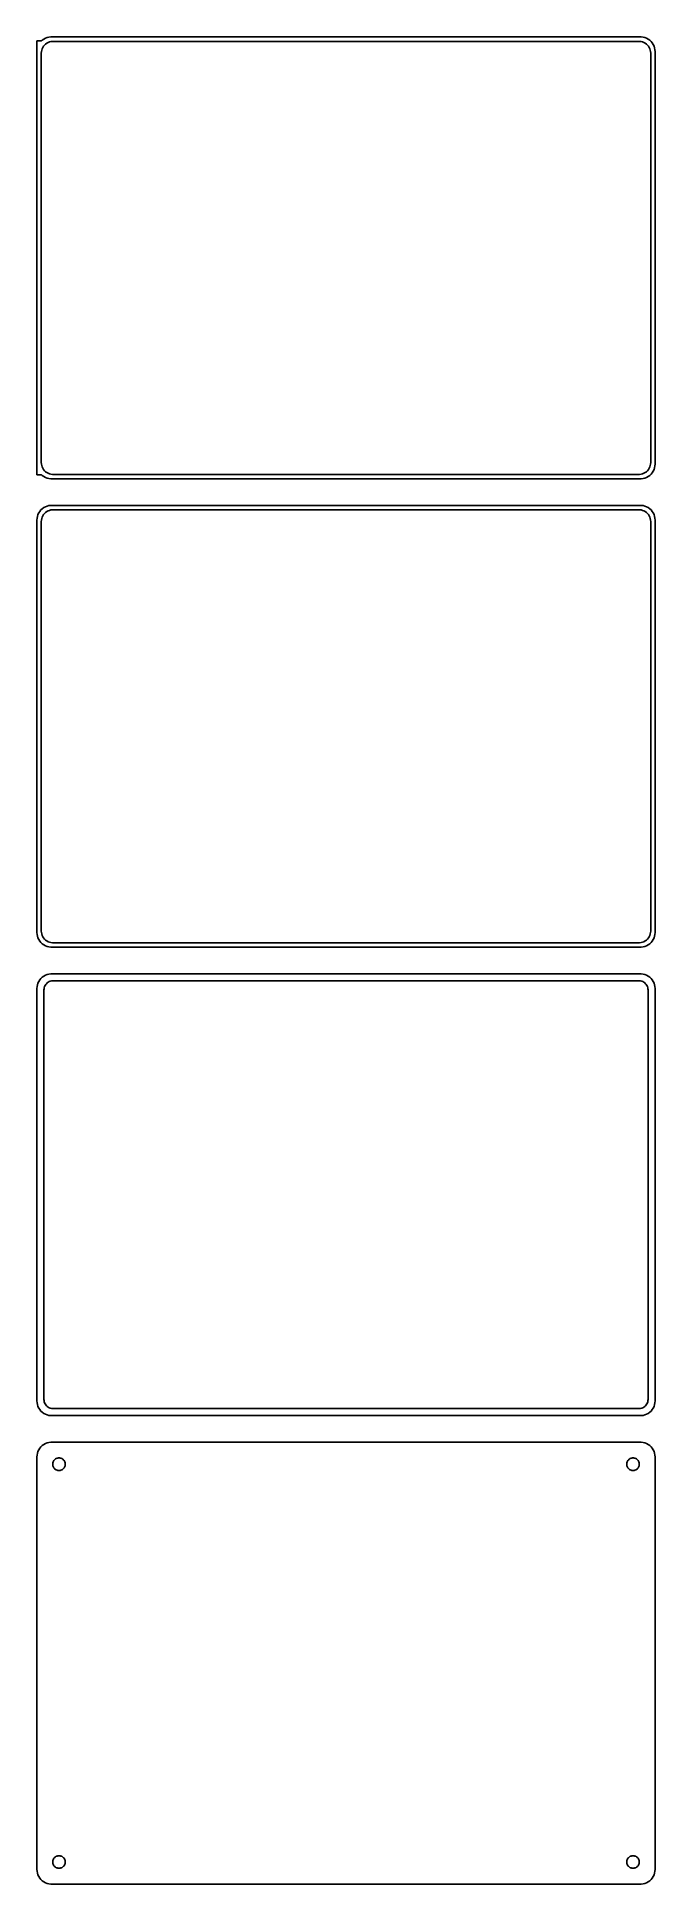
# Model space of a CAD drawing. Header units: metres. Extents: x -105 to 105, y 561 to 1188.
import ezdxf

# ---------------------------------------------------------------- set-up
doc = ezdxf.new("R2010")
doc.units = ezdxf.units.M

msp = doc.modelspace()

# ---------------------------------------------------------------- linework, layer by layer
for p, q in [((-103.4, 1186.65), (-105, 1186.65)), ((-105, 1186.65), (-105, 1039.35)), ((-103.187, 1186.85), (-103.4, 1186.65)), ((-102.679, 1187.22), (-103.187, 1186.85)), ((-102.736, 1184.85), (-102.416, 1185.24)), ((-102.129, 1187.52), (-102.679, 1187.22)), ((-102.416, 1185.24), (-102.05, 1185.58)), ((-101.545, 1187.76), (-102.129, 1187.52)), ((-102.05, 1185.58), (-101.643, 1185.88)), ((-101.643, 1185.88), (-101.203, 1186.12)), ((-100.937, 1187.91), (-101.545, 1187.76)), ((-101.203, 1186.12), (-100.736, 1186.3)), ((-100.314, 1187.99), (-100.937, 1187.91)), ((-100.736, 1186.3), (-100.25, 1186.43)), ((100.314, 1187.99), (-100.314, 1187.99)), ((-100.25, 1186.43), (-99.7512, 1186.49)), ((-99.7512, 1186.49), (99.7512, 1186.49)), ((99.7512, 1186.49), (100.25, 1186.43)), ((100.25, 1186.43), (100.736, 1186.3)), ((100.937, 1187.91), (100.314, 1187.99)), ((100.736, 1186.3), (101.203, 1186.12)), ((101.545, 1187.76), (100.937, 1187.91)), ((101.203, 1186.12), (101.643, 1185.88)), ((102.129, 1187.52), (101.545, 1187.76)), ((101.643, 1185.88), (102.05, 1185.58)), ((102.05, 1185.58), (102.416, 1185.24)), ((102.679, 1187.22), (102.129, 1187.52)), ((102.416, 1185.24), (102.736, 1184.85)), ((103.187, 1186.85), (102.679, 1187.22)), ((103.645, 1186.42), (103.187, 1186.85)), ((104.045, 1185.94), (103.645, 1186.42)), ((104.382, 1185.41), (104.045, 1185.94)), ((104.649, 1184.84), (104.382, 1185.41)), ((-103.5, 1182.5), (-103.468, 1183)), ((-103.5, 1043.5), (-103.5, 1182.5)), ((-103.468, 1183), (-103.374, 1183.49)), ((-103.374, 1183.49), (-103.219, 1183.97)), ((-103.219, 1183.97), (-103.005, 1184.43)), ((-103.005, 1184.43), (-102.736, 1184.85)), ((102.736, 1184.85), (103.005, 1184.43)), ((103.005, 1184.43), (103.219, 1183.97)), ((103.219, 1183.97), (103.374, 1183.49)), ((103.374, 1183.49), (103.468, 1183)), ((103.468, 1183), (103.5, 1182.5)), ((103.5, 1182.5), (103.5, 1043.5)), ((104.843, 1184.24), (104.649, 1184.84)), ((104.961, 1183.63), (104.843, 1184.24)), ((105, 1183), (104.961, 1183.63)), ((105, 1043), (105, 1183)), ((-103.468, 1043), (-103.5, 1043.5)), ((-103.374, 1042.51), (-103.468, 1043)), ((-103.219, 1042.03), (-103.374, 1042.51)), ((-103.005, 1041.57), (-103.219, 1042.03)), ((-102.736, 1041.15), (-103.005, 1041.57)), ((-102.416, 1040.76), (-102.736, 1041.15)), ((102.736, 1041.15), (102.416, 1040.76)), ((103.005, 1041.57), (102.736, 1041.15)), ((103.219, 1042.03), (103.005, 1041.57)), ((103.374, 1042.51), (103.219, 1042.03)), ((103.468, 1043), (103.374, 1042.51)), ((103.5, 1043.5), (103.468, 1043)), ((104.382, 1040.59), (104.649, 1041.16)), ((104.649, 1041.16), (104.843, 1041.76)), ((104.843, 1041.76), (104.961, 1042.37)), ((104.961, 1042.37), (105, 1043)), ((-105, 1039.35), (-103.4, 1039.35)), ((-103.4, 1039.35), (-103.187, 1039.15)), ((-103.187, 1039.15), (-102.679, 1038.78)), ((-102.679, 1038.78), (-102.129, 1038.48)), ((-102.05, 1040.42), (-102.416, 1040.76)), ((-102.129, 1038.48), (-101.545, 1038.24)), ((-101.643, 1040.12), (-102.05, 1040.42)), ((-101.203, 1039.88), (-101.643, 1040.12)), ((-101.545, 1038.24), (-100.937, 1038.09)), ((-100.736, 1039.7), (-101.203, 1039.88)), ((-100.937, 1038.09), (-100.314, 1038.01)), ((-100.25, 1039.57), (-100.736, 1039.7)), ((-100.314, 1038.01), (100.314, 1038.01)), ((-99.7512, 1039.51), (-100.25, 1039.57)), ((99.7512, 1039.51), (-99.7512, 1039.51)), ((100.25, 1039.57), (99.7512, 1039.51)), ((100.736, 1039.7), (100.25, 1039.57)), ((100.314, 1038.01), (100.937, 1038.09)), ((101.203, 1039.88), (100.736, 1039.7)), ((100.937, 1038.09), (101.545, 1038.24)), ((101.643, 1040.12), (101.203, 1039.88)), ((101.545, 1038.24), (102.129, 1038.48)), ((102.05, 1040.42), (101.643, 1040.12)), ((102.416, 1040.76), (102.05, 1040.42)), ((102.129, 1038.48), (102.679, 1038.78)), ((102.679, 1038.78), (103.187, 1039.15)), ((103.187, 1039.15), (103.645, 1039.58)), ((103.645, 1039.58), (104.045, 1040.06)), ((104.045, 1040.06), (104.382, 1040.59)), ((-102.129, 1028.52), (-102.679, 1028.22)), ((-101.545, 1028.76), (-102.129, 1028.52)), ((-100.937, 1028.91), (-101.545, 1028.76)), ((-100.314, 1028.99), (-100.937, 1028.91)), ((100.314, 1028.99), (-100.314, 1028.99)), ((100.937, 1028.91), (100.314, 1028.99)), ((101.545, 1028.76), (100.937, 1028.91)), ((102.129, 1028.52), (101.545, 1028.76)), ((102.679, 1028.22), (102.129, 1028.52)), ((-104.961, 1024.63), (-105, 1024)), ((-105, 1024), (-105, 884)), ((-104.843, 1025.24), (-104.961, 1024.63)), ((-104.649, 1025.84), (-104.843, 1025.24)), ((-104.382, 1026.41), (-104.649, 1025.84)), ((-104.045, 1026.94), (-104.382, 1026.41)), ((-103.645, 1027.42), (-104.045, 1026.94)), ((-103.187, 1027.85), (-103.645, 1027.42)), ((-103.5, 1023.5), (-103.468, 1024)), ((-103.5, 884.5), (-103.5, 1023.5)), ((-103.468, 1024), (-103.374, 1024.49)), ((-103.374, 1024.49), (-103.219, 1024.97)), ((-103.219, 1024.97), (-103.005, 1025.43)), ((-102.679, 1028.22), (-103.187, 1027.85)), ((-103.005, 1025.43), (-102.736, 1025.85)), ((-102.736, 1025.85), (-102.416, 1026.24)), ((-102.416, 1026.24), (-102.05, 1026.58)), ((-102.05, 1026.58), (-101.643, 1026.88)), ((-101.643, 1026.88), (-101.203, 1027.12)), ((-101.203, 1027.12), (-100.736, 1027.3)), ((-100.736, 1027.3), (-100.25, 1027.43)), ((-100.25, 1027.43), (-99.7512, 1027.49)), ((-99.7512, 1027.49), (99.7512, 1027.49)), ((99.7512, 1027.49), (100.25, 1027.43)), ((100.25, 1027.43), (100.736, 1027.3)), ((100.736, 1027.3), (101.203, 1027.12)), ((101.203, 1027.12), (101.643, 1026.88)), ((101.643, 1026.88), (102.05, 1026.58)), ((102.05, 1026.58), (102.416, 1026.24)), ((102.416, 1026.24), (102.736, 1025.85)), ((103.187, 1027.85), (102.679, 1028.22)), ((102.736, 1025.85), (103.005, 1025.43)), ((103.005, 1025.43), (103.219, 1024.97)), ((103.645, 1027.42), (103.187, 1027.85)), ((103.219, 1024.97), (103.374, 1024.49)), ((103.374, 1024.49), (103.468, 1024)), ((103.468, 1024), (103.5, 1023.5)), ((103.5, 1023.5), (103.5, 884.5)), ((104.045, 1026.94), (103.645, 1027.42)), ((104.382, 1026.41), (104.045, 1026.94)), ((104.649, 1025.84), (104.382, 1026.41)), ((104.843, 1025.24), (104.649, 1025.84)), ((104.961, 1024.63), (104.843, 1025.24)), ((105, 1024), (104.961, 1024.63)), ((105, 884), (105, 1024)), ((-103.468, 883.999), (-103.5, 884.5)), ((103.5, 884.5), (103.468, 883.999)), ((-105, 884), (-104.961, 883.373)), ((-104.961, 883.373), (-104.843, 882.757)), ((-104.843, 882.757), (-104.649, 882.159)), ((-104.649, 882.159), (-104.382, 881.591)), ((-104.382, 881.591), (-104.045, 881.061)), ((-104.045, 881.061), (-103.645, 880.577)), ((-103.645, 880.577), (-103.187, 880.147)), ((-103.374, 883.505), (-103.468, 883.999)), ((-103.219, 883.028), (-103.374, 883.505)), ((-103.005, 882.573), (-103.219, 883.028)), ((-103.187, 880.147), (-102.679, 879.778)), ((-102.736, 882.149), (-103.005, 882.573)), ((-102.416, 881.762), (-102.736, 882.149)), ((-102.679, 879.778), (-102.129, 879.476)), ((-102.05, 881.418), (-102.416, 881.762)), ((-102.129, 879.476), (-101.545, 879.245)), ((-101.643, 881.123), (-102.05, 881.418)), ((-101.203, 880.881), (-101.643, 881.123)), ((-101.545, 879.245), (-100.937, 879.089)), ((-100.736, 880.696), (-101.203, 880.881)), ((-100.937, 879.089), (-100.314, 879.01)), ((-100.25, 880.571), (-100.736, 880.696)), ((-100.314, 879.01), (100.314, 879.01)), ((-99.7512, 880.508), (-100.25, 880.571)), ((99.7512, 880.508), (-99.7512, 880.508)), ((100.25, 880.571), (99.7512, 880.508)), ((100.736, 880.696), (100.25, 880.571)), ((100.314, 879.01), (100.937, 879.089)), ((101.203, 880.881), (100.736, 880.696)), ((100.937, 879.089), (101.545, 879.245)), ((101.643, 881.123), (101.203, 880.881)), ((101.545, 879.245), (102.129, 879.476)), ((102.05, 881.418), (101.643, 881.123)), ((102.416, 881.762), (102.05, 881.418)), ((102.129, 879.476), (102.679, 879.778)), ((102.736, 882.149), (102.416, 881.762)), ((102.679, 879.778), (103.187, 880.147)), ((103.005, 882.573), (102.736, 882.149)), ((103.219, 883.028), (103.005, 882.573)), ((103.187, 880.147), (103.645, 880.577)), ((103.374, 883.505), (103.219, 883.028)), ((103.468, 883.999), (103.374, 883.505)), ((103.645, 880.577), (104.045, 881.061)), ((104.045, 881.061), (104.382, 881.591)), ((104.382, 881.591), (104.649, 882.159)), ((104.649, 882.159), (104.843, 882.757)), ((104.843, 882.757), (104.961, 883.373)), ((104.961, 883.373), (105, 884)), ((-104.961, 865.627), (-105, 865)), ((-104.843, 866.243), (-104.961, 865.627)), ((-104.649, 866.841), (-104.843, 866.243)), ((-104.382, 867.409), (-104.649, 866.841)), ((-104.045, 867.939), (-104.382, 867.409)), ((-103.645, 868.423), (-104.045, 867.939)), ((-103.187, 868.853), (-103.645, 868.423)), ((-102.679, 869.222), (-103.187, 868.853)), ((-102.129, 869.524), (-102.679, 869.222)), ((-102.588, 864.89), (-102.515, 865.274)), ((-102.515, 865.274), (-102.394, 865.646)), ((-102.394, 865.646), (-102.228, 866)), ((-102.228, 866), (-102.018, 866.33)), ((-101.545, 869.755), (-102.129, 869.524)), ((-102.018, 866.33), (-101.769, 866.631)), ((-101.769, 866.631), (-101.484, 866.899)), ((-100.937, 869.911), (-101.545, 869.755)), ((-101.484, 866.899), (-101.168, 867.128)), ((-101.168, 867.128), (-100.825, 867.317)), ((-100.314, 869.99), (-100.937, 869.911)), ((-100.825, 867.317), (-100.462, 867.461)), ((-100.462, 867.461), (-100.083, 867.558)), ((100.314, 869.99), (-100.314, 869.99)), ((-100.083, 867.558), (-99.6955, 867.607)), ((-99.6955, 867.607), (99.6955, 867.607)), ((99.6955, 867.607), (100.083, 867.558)), ((100.083, 867.558), (100.462, 867.461)), ((100.937, 869.911), (100.314, 869.99)), ((100.462, 867.461), (100.825, 867.317)), ((100.825, 867.317), (101.168, 867.128)), ((101.545, 869.755), (100.937, 869.911)), ((101.168, 867.128), (101.484, 866.899)), ((101.484, 866.899), (101.769, 866.631)), ((102.129, 869.524), (101.545, 869.755)), ((101.769, 866.631), (102.018, 866.33)), ((102.018, 866.33), (102.228, 866)), ((102.679, 869.222), (102.129, 869.524)), ((102.228, 866), (102.394, 865.646)), ((102.394, 865.646), (102.515, 865.274)), ((102.515, 865.274), (102.588, 864.89)), ((103.187, 868.853), (102.679, 869.222)), ((103.645, 868.423), (103.187, 868.853)), ((104.045, 867.939), (103.645, 868.423)), ((104.382, 867.409), (104.045, 867.939)), ((104.649, 866.841), (104.382, 867.409)), ((104.843, 866.243), (104.649, 866.841)), ((104.961, 865.627), (104.843, 866.243)), ((105, 865), (104.961, 865.627)), ((-105, 865), (-105, 725)), ((-102.613, 864.5), (-102.588, 864.89)), ((-102.613, 725.5), (-102.613, 864.5)), ((102.588, 864.89), (102.613, 864.5)), ((102.613, 864.5), (102.613, 725.5)), ((105, 725), (105, 865)), ((-105, 725), (-104.961, 724.373)), ((-104.961, 724.373), (-104.843, 723.757)), ((-104.843, 723.757), (-104.649, 723.159)), ((-104.649, 723.159), (-104.382, 722.591)), ((-104.382, 722.591), (-104.045, 722.061)), ((-104.045, 722.061), (-103.645, 721.577)), ((-103.645, 721.577), (-103.187, 721.147)), ((-103.187, 721.147), (-102.679, 720.778)), ((-102.588, 725.11), (-102.613, 725.5)), ((-102.515, 724.726), (-102.588, 725.11)), ((-102.394, 724.354), (-102.515, 724.726)), ((-102.228, 724), (-102.394, 724.354)), ((-102.018, 723.67), (-102.228, 724)), ((-101.769, 723.369), (-102.018, 723.67)), ((-101.484, 723.101), (-101.769, 723.369)), ((-101.168, 722.872), (-101.484, 723.101)), ((-100.825, 722.683), (-101.168, 722.872)), ((-100.462, 722.539), (-100.825, 722.683)), ((-100.083, 722.442), (-100.462, 722.539)), ((-99.6955, 722.393), (-100.083, 722.442)), ((99.6955, 722.393), (-99.6955, 722.393)), ((100.083, 722.442), (99.6955, 722.393)), ((100.462, 722.539), (100.083, 722.442)), ((100.825, 722.683), (100.462, 722.539)), ((101.168, 722.872), (100.825, 722.683)), ((101.484, 723.101), (101.168, 722.872)), ((101.769, 723.369), (101.484, 723.101)), ((102.018, 723.67), (101.769, 723.369)), ((102.228, 724), (102.018, 723.67)), ((102.394, 724.354), (102.228, 724)), ((102.515, 724.726), (102.394, 724.354)), ((102.588, 725.11), (102.515, 724.726)), ((102.613, 725.5), (102.588, 725.11)), ((102.679, 720.778), (103.187, 721.147)), ((103.187, 721.147), (103.645, 721.577)), ((103.645, 721.577), (104.045, 722.061)), ((104.045, 722.061), (104.382, 722.591)), ((104.382, 722.591), (104.649, 723.159)), ((104.649, 723.159), (104.843, 723.757)), ((104.843, 723.757), (104.961, 724.373)), ((104.961, 724.373), (105, 725)), ((-102.679, 720.778), (-102.129, 720.476)), ((-102.129, 720.476), (-101.545, 720.245)), ((-101.545, 720.245), (-100.937, 720.089)), ((-100.937, 720.089), (-100.314, 720.01)), ((-100.314, 720.01), (100.314, 720.01)), ((100.314, 720.01), (100.937, 720.089)), ((100.937, 720.089), (101.545, 720.245)), ((101.545, 720.245), (102.129, 720.476)), ((102.129, 720.476), (102.679, 720.778)), ((-104.045, 708.939), (-104.382, 708.409)), ((-103.645, 709.423), (-104.045, 708.939)), ((-103.187, 709.853), (-103.645, 709.423)), ((-102.679, 710.222), (-103.187, 709.853)), ((-102.129, 710.524), (-102.679, 710.222)), ((-101.545, 710.755), (-102.129, 710.524)), ((-100.937, 710.911), (-101.545, 710.755)), ((-100.314, 710.99), (-100.937, 710.911)), ((100.314, 710.99), (-100.314, 710.99)), ((100.937, 710.911), (100.314, 710.99)), ((101.545, 710.755), (100.937, 710.911)), ((102.129, 710.524), (101.545, 710.755)), ((102.679, 710.222), (102.129, 710.524)), ((103.187, 709.853), (102.679, 710.222)), ((103.645, 709.423), (103.187, 709.853)), ((104.045, 708.939), (103.645, 709.423)), ((104.382, 708.409), (104.045, 708.939)), ((-104.961, 706.627), (-105, 706)), ((-105, 706), (-105, 566)), ((-104.843, 707.243), (-104.961, 706.627)), ((-104.649, 707.841), (-104.843, 707.243)), ((-104.382, 708.409), (-104.649, 707.841)), ((-99.6353, 703.5), (-99.6185, 703.768)), ((-99.6185, 703.232), (-99.6353, 703.5)), ((-99.6185, 703.768), (-99.5682, 704.031)), ((-99.5682, 702.969), (-99.6185, 703.232)), ((-99.5682, 704.031), (-99.4853, 704.286)), ((-99.4853, 702.714), (-99.5682, 702.969)), ((-99.4853, 704.286), (-99.3712, 704.529)), ((-99.3712, 702.471), (-99.4853, 702.714)), ((-99.3712, 704.529), (-99.2275, 704.755)), ((-99.2275, 702.245), (-99.3712, 702.471)), ((-99.2275, 704.755), (-99.0566, 704.962)), ((-99.0566, 702.038), (-99.2275, 702.245)), ((-99.0566, 704.962), (-98.8611, 705.145)), ((-98.8611, 705.145), (-98.6441, 705.303)), ((-98.6441, 705.303), (-98.4092, 705.432)), ((-98.4092, 705.432), (-98.1598, 705.531)), ((-98.1598, 705.531), (-97.9001, 705.597)), ((-97.9001, 705.597), (-97.6341, 705.631)), ((-97.6341, 705.631), (-97.3659, 705.631)), ((-97.3659, 705.631), (-97.0999, 705.597)), ((-97.0999, 705.597), (-96.8401, 705.531)), ((-96.8401, 705.531), (-96.5908, 705.432)), ((-96.5908, 705.432), (-96.3559, 705.303)), ((-96.3559, 705.303), (-96.1389, 705.145)), ((-96.1389, 705.145), (-95.9434, 704.962)), ((-95.9434, 704.962), (-95.7725, 704.755)), ((-95.7725, 702.245), (-95.9434, 702.038)), ((-95.7725, 704.755), (-95.6288, 704.529)), ((-95.6288, 702.471), (-95.7725, 702.245)), ((-95.6288, 704.529), (-95.5146, 704.286)), ((-95.5146, 702.714), (-95.6288, 702.471)), ((-95.5146, 704.286), (-95.4318, 704.031)), ((-95.4318, 702.969), (-95.5146, 702.714)), ((-95.4318, 704.031), (-95.3815, 703.768)), ((-95.3815, 703.232), (-95.4318, 702.969)), ((-95.3815, 703.768), (-95.3647, 703.5)), ((-95.3647, 703.5), (-95.3815, 703.232)), ((95.3647, 703.5), (95.3815, 703.768)), ((95.3815, 703.232), (95.3647, 703.5)), ((95.3815, 703.768), (95.4318, 704.031)), ((95.4318, 702.969), (95.3815, 703.232)), ((95.4318, 704.031), (95.5146, 704.286)), ((95.5146, 702.714), (95.4318, 702.969)), ((95.5146, 704.286), (95.6288, 704.529)), ((95.6288, 702.471), (95.5146, 702.714)), ((95.6288, 704.529), (95.7725, 704.755)), ((95.7725, 702.245), (95.6288, 702.471)), ((95.7725, 704.755), (95.9434, 704.962)), ((95.9434, 702.038), (95.7725, 702.245)), ((95.9434, 704.962), (96.1389, 705.145)), ((96.1389, 705.145), (96.3559, 705.303)), ((96.3559, 705.303), (96.5908, 705.432)), ((96.5908, 705.432), (96.8401, 705.531)), ((96.8401, 705.531), (97.0999, 705.597)), ((97.0999, 705.597), (97.3659, 705.631)), ((97.3659, 705.631), (97.6341, 705.631)), ((97.6341, 705.631), (97.9001, 705.597)), ((97.9001, 705.597), (98.1598, 705.531)), ((98.1598, 705.531), (98.4092, 705.432)), ((98.4092, 705.432), (98.6441, 705.303)), ((98.6441, 705.303), (98.8611, 705.145)), ((98.8611, 705.145), (99.0566, 704.962)), ((99.0566, 704.962), (99.2275, 704.755)), ((99.2275, 702.245), (99.0566, 702.038)), ((99.2275, 704.755), (99.3712, 704.529)), ((99.3712, 702.471), (99.2275, 702.245)), ((99.3712, 704.529), (99.4853, 704.286)), ((99.4853, 702.714), (99.3712, 702.471)), ((99.4853, 704.286), (99.5682, 704.031)), ((99.5682, 702.969), (99.4853, 702.714)), ((99.5682, 704.031), (99.6185, 703.768)), ((99.6185, 703.232), (99.5682, 702.969)), ((99.6185, 703.768), (99.6353, 703.5)), ((99.6353, 703.5), (99.6185, 703.232)), ((104.649, 707.841), (104.382, 708.409)), ((104.843, 707.243), (104.649, 707.841)), ((104.961, 706.627), (104.843, 707.243)), ((105, 706), (104.961, 706.627)), ((105, 566), (105, 706)), ((-98.8611, 701.855), (-99.0566, 702.038)), ((-98.6441, 701.697), (-98.8611, 701.855)), ((-98.4092, 701.568), (-98.6441, 701.697)), ((-98.1598, 701.469), (-98.4092, 701.568)), ((-97.9001, 701.403), (-98.1598, 701.469)), ((-97.6341, 701.369), (-97.9001, 701.403)), ((-97.3659, 701.369), (-97.6341, 701.369)), ((-97.0999, 701.403), (-97.3659, 701.369)), ((-96.8401, 701.469), (-97.0999, 701.403)), ((-96.5908, 701.568), (-96.8401, 701.469)), ((-96.3559, 701.697), (-96.5908, 701.568)), ((-96.1389, 701.855), (-96.3559, 701.697)), ((-95.9434, 702.038), (-96.1389, 701.855)), ((96.1389, 701.855), (95.9434, 702.038)), ((96.3559, 701.697), (96.1389, 701.855)), ((96.5908, 701.568), (96.3559, 701.697)), ((96.8401, 701.469), (96.5908, 701.568)), ((97.0999, 701.403), (96.8401, 701.469)), ((97.3659, 701.369), (97.0999, 701.403)), ((97.6341, 701.369), (97.3659, 701.369)), ((97.9001, 701.403), (97.6341, 701.369)), ((98.1598, 701.469), (97.9001, 701.403)), ((98.4092, 701.568), (98.1598, 701.469)), ((98.6441, 701.697), (98.4092, 701.568)), ((98.8611, 701.855), (98.6441, 701.697)), ((99.0566, 702.038), (98.8611, 701.855)), ((-98.1598, 570.531), (-97.9001, 570.597)), ((-97.9001, 570.597), (-97.6341, 570.631)), ((-97.6341, 570.631), (-97.3659, 570.631)), ((-97.3659, 570.631), (-97.0999, 570.597)), ((-97.0999, 570.597), (-96.8401, 570.531)), ((96.8401, 570.531), (97.0999, 570.597)), ((97.0999, 570.597), (97.3659, 570.631)), ((97.3659, 570.631), (97.6341, 570.631)), ((97.6341, 570.631), (97.9001, 570.597)), ((97.9001, 570.597), (98.1598, 570.531)), ((-105, 566), (-104.961, 565.373)), ((-104.961, 565.373), (-104.843, 564.757)), ((-104.843, 564.757), (-104.649, 564.159)), ((-99.6353, 568.5), (-99.6185, 568.768)), ((-99.6185, 568.232), (-99.6353, 568.5)), ((-99.6185, 568.768), (-99.5682, 569.031)), ((-99.5682, 567.969), (-99.6185, 568.232)), ((-99.5682, 569.031), (-99.4853, 569.286)), ((-99.4853, 567.714), (-99.5682, 567.969)), ((-99.4853, 569.286), (-99.3712, 569.529)), ((-99.3712, 567.471), (-99.4853, 567.714)), ((-99.3712, 569.529), (-99.2275, 569.755)), ((-99.2275, 567.245), (-99.3712, 567.471)), ((-99.2275, 569.755), (-99.0566, 569.962)), ((-99.0566, 567.038), (-99.2275, 567.245)), ((-99.0566, 569.962), (-98.8611, 570.145)), ((-98.8611, 566.855), (-99.0566, 567.038)), ((-98.8611, 570.145), (-98.6441, 570.303)), ((-98.6441, 566.697), (-98.8611, 566.855)), ((-98.6441, 570.303), (-98.4092, 570.432)), ((-98.4092, 566.568), (-98.6441, 566.697)), ((-98.4092, 570.432), (-98.1598, 570.531)), ((-98.1598, 566.469), (-98.4092, 566.568)), ((-97.9001, 566.403), (-98.1598, 566.469)), ((-97.6341, 566.369), (-97.9001, 566.403)), ((-97.3659, 566.369), (-97.6341, 566.369)), ((-97.0999, 566.403), (-97.3659, 566.369)), ((-96.8401, 566.469), (-97.0999, 566.403)), ((-96.8401, 570.531), (-96.5908, 570.432)), ((-96.5908, 566.568), (-96.8401, 566.469)), ((-96.5908, 570.432), (-96.3559, 570.303)), ((-96.3559, 566.697), (-96.5908, 566.568)), ((-96.3559, 570.303), (-96.1389, 570.145)), ((-96.1389, 566.855), (-96.3559, 566.697)), ((-96.1389, 570.145), (-95.9434, 569.962)), ((-95.9434, 567.038), (-96.1389, 566.855)), ((-95.9434, 569.962), (-95.7725, 569.755)), ((-95.7725, 567.245), (-95.9434, 567.038)), ((-95.7725, 569.755), (-95.6288, 569.529)), ((-95.6288, 567.471), (-95.7725, 567.245)), ((-95.6288, 569.529), (-95.5146, 569.286)), ((-95.5146, 567.714), (-95.6288, 567.471)), ((-95.5146, 569.286), (-95.4318, 569.031)), ((-95.4318, 567.969), (-95.5146, 567.714)), ((-95.4318, 569.031), (-95.3815, 568.768)), ((-95.3815, 568.232), (-95.4318, 567.969)), ((-95.3815, 568.768), (-95.3647, 568.5)), ((-95.3647, 568.5), (-95.3815, 568.232)), ((95.3647, 568.5), (95.3815, 568.768)), ((95.3815, 568.232), (95.3647, 568.5)), ((95.3815, 568.768), (95.4318, 569.031)), ((95.4318, 567.969), (95.3815, 568.232)), ((95.4318, 569.031), (95.5146, 569.286)), ((95.5146, 567.714), (95.4318, 567.969)), ((95.5146, 569.286), (95.6288, 569.529)), ((95.6288, 567.471), (95.5146, 567.714)), ((95.6288, 569.529), (95.7725, 569.755)), ((95.7725, 567.245), (95.6288, 567.471)), ((95.7725, 569.755), (95.9434, 569.962)), ((95.9434, 567.038), (95.7725, 567.245)), ((95.9434, 569.962), (96.1389, 570.145)), ((96.1389, 566.855), (95.9434, 567.038)), ((96.1389, 570.145), (96.3559, 570.303)), ((96.3559, 566.697), (96.1389, 566.855)), ((96.3559, 570.303), (96.5908, 570.432)), ((96.5908, 566.568), (96.3559, 566.697)), ((96.5908, 570.432), (96.8401, 570.531)), ((96.8401, 566.469), (96.5908, 566.568)), ((97.0999, 566.403), (96.8401, 566.469)), ((97.3659, 566.369), (97.0999, 566.403)), ((97.6341, 566.369), (97.3659, 566.369)), ((97.9001, 566.403), (97.6341, 566.369)), ((98.1598, 566.469), (97.9001, 566.403)), ((98.1598, 570.531), (98.4092, 570.432)), ((98.4092, 566.568), (98.1598, 566.469)), ((98.4092, 570.432), (98.6441, 570.303)), ((98.6441, 566.697), (98.4092, 566.568)), ((98.6441, 570.303), (98.8611, 570.145)), ((98.8611, 566.855), (98.6441, 566.697)), ((98.8611, 570.145), (99.0566, 569.962)), ((99.0566, 567.038), (98.8611, 566.855)), ((99.0566, 569.962), (99.2275, 569.755)), ((99.2275, 567.245), (99.0566, 567.038)), ((99.2275, 569.755), (99.3712, 569.529)), ((99.3712, 567.471), (99.2275, 567.245)), ((99.3712, 569.529), (99.4853, 569.286)), ((99.4853, 567.714), (99.3712, 567.471)), ((99.4853, 569.286), (99.5682, 569.031)), ((99.5682, 567.969), (99.4853, 567.714)), ((99.5682, 569.031), (99.6185, 568.768)), ((99.6185, 568.232), (99.5682, 567.969)), ((99.6185, 568.768), (99.6353, 568.5)), ((99.6353, 568.5), (99.6185, 568.232)), ((104.649, 564.159), (104.843, 564.757)), ((104.843, 564.757), (104.961, 565.373)), ((104.961, 565.373), (105, 566)), ((-104.649, 564.159), (-104.382, 563.591)), ((-104.382, 563.591), (-104.045, 563.061)), ((-104.045, 563.061), (-103.645, 562.577)), ((-103.645, 562.577), (-103.187, 562.147)), ((-103.187, 562.147), (-102.679, 561.778)), ((-102.679, 561.778), (-102.129, 561.476)), ((-102.129, 561.476), (-101.545, 561.245)), ((-101.545, 561.245), (-100.937, 561.089)), ((-100.937, 561.089), (-100.314, 561.01)), ((-100.314, 561.01), (100.314, 561.01)), ((100.314, 561.01), (100.937, 561.089)), ((100.937, 561.089), (101.545, 561.245)), ((101.545, 561.245), (102.129, 561.476)), ((102.129, 561.476), (102.679, 561.778)), ((102.679, 561.778), (103.187, 562.147)), ((103.187, 562.147), (103.645, 562.577)), ((103.645, 562.577), (104.045, 563.061)), ((104.045, 563.061), (104.382, 563.591)), ((104.382, 563.591), (104.649, 564.159))]:
    msp.add_line(p, q)

doc.saveas('drawing.dxf')
